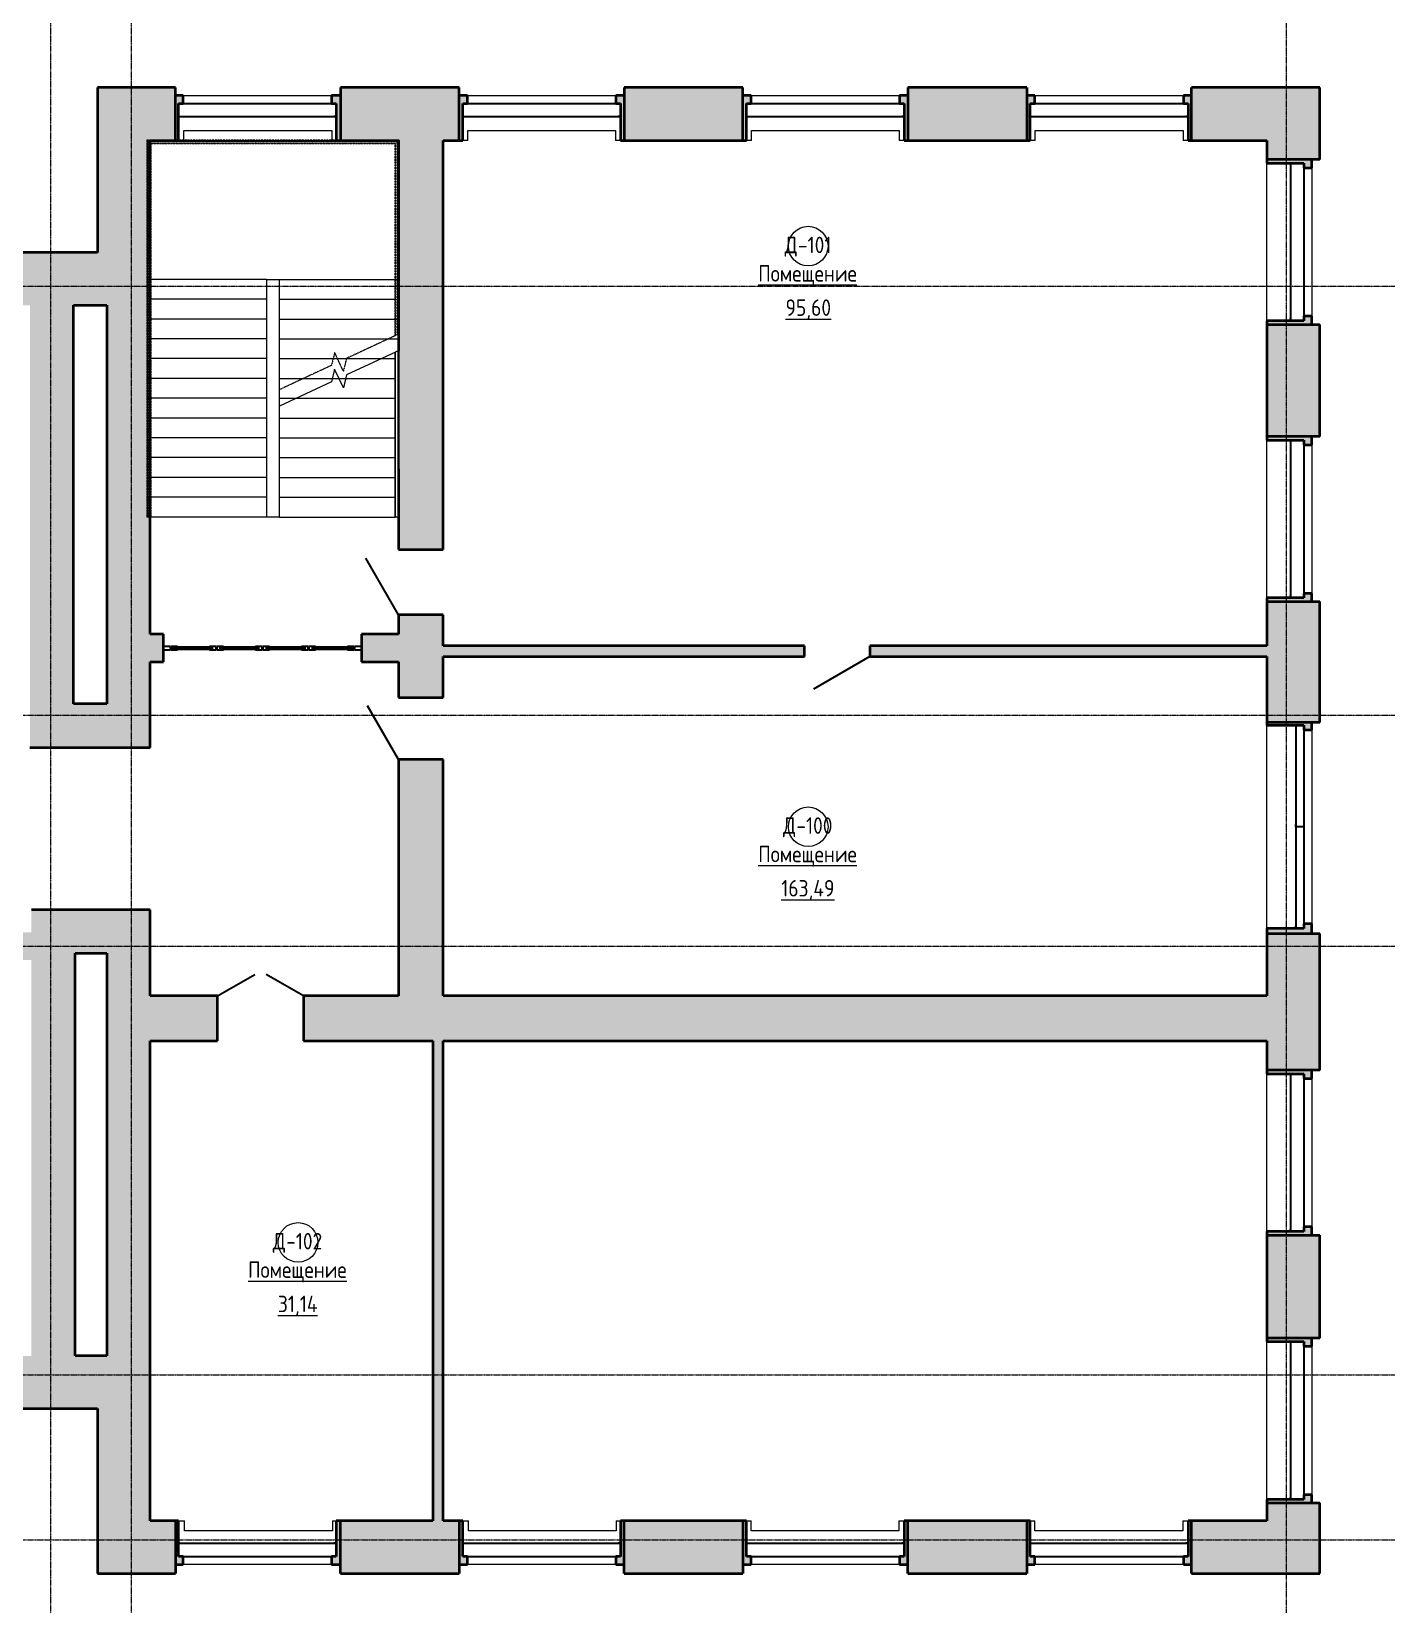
# Model space of a CAD drawing. Header units: millimetres. Extents: x -13853 to 411335, y -23261 to 161252.
# Drawn here: x 353969 to 374502, y -194 to 23645 of the extents above; entities that cross this region are included whole.
import ezdxf

# ---------------------------------------------------------------- set-up
doc = ezdxf.new("R2010")
doc.units = ezdxf.units.MM
doc.linetypes.add('ADSK_Линия сетки', pattern=[21, 12, -3, 3, -3])
doc.linetypes.add('ADSK_Сверху', pattern=[4.5, 3, -1.5])
for name, color, linetype, lineweight in [('Двери', 7, 'Continuous', 18), ('Каркас_Импост', 7, 'Continuous', 30), ('Лестницы', 7, 'Continuous', 18), ('Марки помещений', 7, 'Continuous', 18), ('Ограждение', 7, 'Continuous', 18), ('Окна', 7, 'Continuous', 18), ('Оси', 7, 'Continuous', 9), ('Остекление', 7, 'Continuous', 30), ('Панель', 7, 'Continuous', 30), ('Перекрытия', 7, 'Continuous', 18), ('Поручни', 7, 'Continuous', 18), ('Стены', 7, 'Continuous', 18), ('Стены разрез', 7, 'Continuous', 40)]:
    doc.layers.add(name, color=color, linetype=linetype, lineweight=lineweight)
doc.styles.add('GOST Common_1', font='GOST Common.ttf', dxfattribs={"width": 0.9, "height": 250})

# ---------------------------------------------------------------- blocks, each defined once
blk = doc.blocks.new('Ограждение - Ограждение-578030-001_Весь этаж')
at = {"layer": 'Ограждение', "linetype": 'ADSK_Сверху'}
for p, q in [((355719, 22000), (355719, 20187)), ((359538, 22000), (355719, 22000)), ((355729, 21990), (355729, 20187)), ((359528, 21990), (355729, 21990)), ((355734, 21985), (355734, 20187)), ((359523, 21985), (355734, 21985)), ((355749, 21970), (355749, 20187)), ((359508, 21970), (355749, 21970)), ((355774, 21945), (355774, 20187)), ((359483, 21945), (355774, 21945)), ((355779, 21940), (355779, 20187)), ((359478, 21940), (355779, 21940)), ((359478, 19887), (359478, 21940)), ((359483, 19887), (359483, 21945)), ((359508, 19887), (359508, 21970)), ((359523, 19887), (359523, 21985)), ((359528, 19887), (359528, 21990)), ((359538, 19887), (359538, 22000)), ((355719, 20187), (355719, 16287)), ((355729, 20187), (355729, 16287)), ((355734, 20187), (355734, 16287)), ((355749, 20187), (355749, 16287)), ((355774, 20187), (355774, 16287)), ((355779, 20187), (355779, 16287)), ((359478, 19034), (359478, 19887)), ((359483, 19036), (359483, 19887)), ((359508, 19048), (359508, 19887)), ((359523, 19055), (359523, 19887)), ((359528, 19057), (359528, 19887)), ((359538, 19057), (359538, 19887)), ((355749, 16287), (355719, 16287)), ((355779, 16287), (355729, 16287)), ((355774, 16287), (355734, 16287))]:
    blk.add_line(p, q, dxfattribs=at)
at = {"layer": 'Поручни'}
for p, q in [((359483, 18786), (359478, 18784)), ((359478, 16287), (359478, 18784)), ((359523, 18805), (359483, 18786)), ((359523, 18805), (359483, 18786)), ((359523, 18805), (359483, 18786)), ((359483, 16287), (359483, 18786)), ((359528, 18807), (359523, 18805)), ((359529, 18807), (359523, 18805)), ((359529, 18807), (359523, 18805)), ((359523, 16287), (359523, 18805)), ((359528, 18804), (359528, 18807)), ((359538, 18807), (359529, 18807)), ((359538, 18807), (359529, 18807)), ((359538, 17014), (359538, 18807)), ((359483, 16287), (359478, 16287)), ((359523, 16287), (359483, 16287)), ((359529, 16287), (359523, 16287))]:
    blk.add_line(p, q, dxfattribs=at)
blk = doc.blocks.new('ИРНИТУ-Окно-ГОСТ23166-99_6_3_Створки - 2350 x 2350-686492-001_Весь этаж')
at = {"layer": 'Каркас_Импост'}
for p, q in [((-1233.1, -10), (1156.9, -10)), ((-1233.1, -210), (-1233.1, -10)), ((-1233.1, -10), (-1198.1, -10)), ((-1233.1, -210), (1156.9, -210)), ((-1233.1, -210), (-1198.1, -210)), ((1156.9, -10), (1121.9, -10)), ((1156.9, -210), (1121.9, -210)), ((1156.9, -210), (1156.9, -10))]:
    blk.add_line(p, q, dxfattribs=at)
blk = doc.blocks.new('ИРНИТУ_Дверь_Однопольная_ДеревяннаяВнутренняя_филенчатая - 900х2080 без верха-1341262-001_Весь этаж')
at = {"layer": 'Панель'}
blk.add_line((-470, 340), (344, 810), dxfattribs=at)
blk = doc.blocks.new('ИРНИТУ-Окно-ГОСТ23166-99_6_3_Створки - 2350 x 2350-796883-001_Весь этаж')
at = {"layer": 'Каркас_Импост'}
for p, q in [((-1233.1, 220), (1156.9, 220)), ((-1233.1, 220), (-1233.1, 20)), ((-1233.1, 220), (-1198.1, 220)), ((-1233.1, 20), (1156.9, 20)), ((-1233.1, 20), (-1198.1, 20)), ((1156.9, 220), (1121.9, 220)), ((1156.9, 20), (1121.9, 20)), ((1156.9, 220), (1156.9, 20))]:
    blk.add_line(p, q, dxfattribs=at)
blk = doc.blocks.new('ИРНИТУ-Окно-ГОСТ23166-99_4_2_Створки - 1520 x 2350-1257784-001_Весь этаж')
at = {"layer": 'Каркас_Импост'}
for p, q in [((-808.1, 220), (731.9, 220)), ((-808.1, 220), (-808.1, 100)), ((-808.1, 220), (-773.1, 220)), ((-808.1, 100), (731.9, 100)), ((-808.1, 100), (-773.1, 100)), ((731.9, 100), (696.9, 100)), ((731.9, 220), (716.9, 220)), ((731.9, 220), (731.9, 100))]:
    blk.add_line(p, q, dxfattribs=at)
blk = doc.blocks.new('ИРНИТУ-Окно-ГОСТ23166-99_4_2_Створки - 1520 x 2350-1257777-001_Весь этаж')
at = {"layer": 'Каркас_Импост'}
for p, q in [((-808.1, 220), (731.9, 220)), ((-808.1, 220), (-808.1, 100)), ((-808.1, 220), (-793.1, 220)), ((-808.1, 100), (731.9, 100)), ((-808.1, 100), (-773.1, 100)), ((731.9, 220), (696.9, 220)), ((731.9, 100), (696.9, 100)), ((731.9, 220), (731.9, 100))]:
    blk.add_line(p, q, dxfattribs=at)
blk = doc.blocks.new('Противодымная перегородка Тип1 - Противодымная перегородка Тип1-1279022-001_Весь этаж')
at = {"layer": 'Каркас_Импост'}
for p, q in [((-1400, 25), (-1500, 25)), ((-1500, 25), (-1500, -25)), ((-1400, 10), (-1400, 25)), ((-1290, 25), (-1390, 25)), ((-1390, 25), (-1390, 10)), ((-1290, 10), (-1290, 25)), ((-702.5, 25), (-802.5, 25)), ((-802.5, 25), (-802.5, 10)), ((-702.5, -25), (-702.5, 25)), ((-592.5, 25), (-692.5, 25)), ((-692.5, 25), (-692.5, -25)), ((-592.5, 10), (-592.5, 25)), ((-5, 25), (-105, 25)), ((-105, 25), (-105, 10)), ((-5, -25), (-5, 25)), ((105, 25), (5, 25)), ((5, 25), (5, -25)), ((105, 10), (105, 25)), ((692.5, 25), (592.5, 25)), ((592.5, 25), (592.5, 10)), ((692.5, -25), (692.5, 25)), ((802.5, 25), (702.5, 25)), ((702.5, 25), (702.5, -25)), ((802.5, 10), (802.5, 25)), ((1390, 25), (1290, 25)), ((1290, 25), (1290, 10)), ((1390, 10), (1390, 25)), ((1500, 25), (1400, 25)), ((1400, 25), (1400, 10)), ((1500, -25), (1500, 25)), ((-1500, -25), (-1400, -25)), ((-1400, -25), (-1400, -10)), ((-1390, -10), (-1390, -25)), ((-1390, -25), (-1290, -25)), ((-1290, -25), (-1290, -10)), ((-802.5, -10), (-802.5, -25)), ((-802.5, -25), (-702.5, -25)), ((-692.5, -25), (-592.5, -25)), ((-592.5, -25), (-592.5, -10)), ((-105, -10), (-105, -25)), ((-105, -25), (-5, -25)), ((5, -25), (105, -25)), ((105, -25), (105, -10)), ((592.5, -10), (592.5, -25)), ((592.5, -25), (692.5, -25)), ((702.5, -25), (802.5, -25)), ((802.5, -25), (802.5, -10)), ((1290, -10), (1290, -25)), ((1290, -25), (1390, -25)), ((1390, -25), (1390, -10)), ((1400, -10), (1400, -25)), ((1400, -25), (1500, -25))]:
    blk.add_line(p, q, dxfattribs=at)
at = {"layer": 'Каркас_Импост', "lineweight": 18}
for p, q in [((-1290, 25), (-802.5, 25)), ((-592.5, 25), (-105, 25)), ((105, 25), (592.5, 25)), ((802.5, 25), (1290, 25)), ((-802.5, -25), (-1290, -25)), ((-105, -25), (-592.5, -25)), ((592.5, -25), (105, -25)), ((1290, -25), (802.5, -25))]:
    blk.add_line(p, q, dxfattribs=at)
at = {"layer": 'Остекление', "lineweight": 18}
for p, q in [((-1400, 10), (-750, 10)), ((-1400, 10), (-1400, -10)), ((-750, -10), (-750, 10)), ((-650, 10), (-50, 10)), ((-650, 10), (-650, -10)), ((-50, -10), (-50, 10)), ((50, 10), (650, 10)), ((50, 10), (50, -10)), ((650, -10), (650, 10)), ((750, 10), (1400, 10)), ((750, 10), (750, -10)), ((1400, -10), (1400, 10)), ((-750, -10), (-1400, -10)), ((-50, -10), (-650, -10)), ((650, -10), (50, -10)), ((1400, -10), (750, -10))]:
    blk.add_line(p, q, dxfattribs=at)
blk = doc.blocks.new('AC_Дверь_Двупольная_ДеревяннаяВнутренняя_филенчатая_с_верхом - 1260х2080-539008-001_Весь этаж')
at = {"layer": 'Панель'}
for p, q in [((-650, 340), (-87, 665)), ((650, 340), (87, 665))]:
    blk.add_line(p, q, dxfattribs=at)
blk = doc.blocks.new('ИРНИТУ_Дверь_Однопольная_ДеревяннаяВнутренняя_филенчатая - 950х2250 _без верхней филенки_-1371051-001_Весь этаж')
at = {"layer": 'Панель'}
blk.add_line((-495, 80), (362, 575), dxfattribs=at)
blk = doc.blocks.new('ИРНИТУ_Дверь_Однопольная_ДеревяннаяВнутренняя_филенчатая - 950х2250 _без верхней филенки_-1369072-001_Весь этаж')
at = {"layer": 'Панель'}
blk.add_line((-495, 340), (362, 835), dxfattribs=at)
blk = doc.blocks.new('ADSK_Марка_Помещение - Номер Имя Площадь Площадь проемов-115235-001_Весь этаж')
at = {"layer": 'Марки помещений'}
blk.add_circle((0, 0), 3, dxfattribs=at)

msp = doc.modelspace()

# ---------------------------------------------------------------- hatches: boundary and pattern name
at = {"layer": 'Стены'}
h = msp.add_hatch(color=256, dxfattribs=at)
h.paths.add_polyline_path([(362949, 21995), (364749, 21995), (364749, 22795), (362949, 22795)], flags=0)
h.paths.add_polyline_path([(355769, 21995), (356149, 21995), (356149, 22795), (354969, 22795), (354969, 21995)], flags=0)
h.paths.add_polyline_path([(371549, 21995), (372689, 21995), (372689, 22795), (371549, 22795)], flags=0)
h.paths.add_polyline_path([(358649, 21995), (360449, 21995), (360449, 22795), (358649, 22795)], flags=0)
h.paths.add_polyline_path([(369049, 21995), (369049, 22795), (367249, 22795), (367249, 21995)], flags=0)
h = msp.add_hatch(color=256, dxfattribs=at)
h.paths.add_polyline_path([(356197, 21995), (356197, 22555), (356267, 22555), (356267, 22675), (356149, 22675), (356149, 21995)], flags=0)
h.paths.add_polyline_path([(358587, 21995), (358649, 21995), (358649, 22675), (358517, 22675), (358517, 22555), (358587, 22555)], flags=0)
h = msp.add_hatch(color=256, dxfattribs=at)
h.paths.add_polyline_path([(360504, 21995), (360504, 22555), (360574, 22555), (360574, 22675), (360449, 22675), (360449, 21995)], flags=0)
h.paths.add_polyline_path([(362894, 21995), (362949, 21995), (362949, 22675), (362824, 22675), (362824, 22555), (362894, 22555)], flags=0)
h = msp.add_hatch(color=256, dxfattribs=at)
h.paths.add_polyline_path([(364804, 21995), (364804, 22555), (364874, 22555), (364874, 22675), (364749, 22675), (364749, 21995)], flags=0)
h.paths.add_polyline_path([(367194, 21995), (367249, 21995), (367249, 22675), (367124, 22675), (367124, 22555), (367194, 22555)], flags=0)
h = msp.add_hatch(color=256, dxfattribs=at)
h.paths.add_polyline_path([(369104, 21995), (369104, 22555), (369174, 22555), (369174, 22675), (369049, 22675), (369049, 21995)], flags=0)
h.paths.add_polyline_path([(371494, 21995), (371549, 21995), (371549, 22675), (371424, 22675), (371424, 22555), (371494, 22555)], flags=0)
h = msp.add_hatch(color=256, dxfattribs=at)
h.paths.add_polyline_path([(373489, 1075), (373489, 1345), (372689, 1345), (372689, 1075)], flags=0)
h.paths.add_polyline_path([(373489, 3845), (373489, 5405), (372689, 5405), (372689, 3845)], flags=0)
h.paths.add_polyline_path([(373489, 7905), (373489, 9975), (372689, 9975), (372689, 7905)], flags=0)
h.paths.add_polyline_path([(373489, 13175), (373489, 15005), (372689, 15005), (372689, 13175)], flags=0)
h.paths.add_polyline_path([(372689, 17505), (373489, 17505), (373489, 19205), (372689, 19205)], flags=0)
h.paths.add_polyline_path([(373489, 21705), (373489, 22795), (372689, 22795), (372689, 21705)], flags=0)
for points in [[(355769, 19495), (355769, 21995), (354969, 21995), (354969, 19495), (355109, 19495)], [(354604, 13456), (354604, 19495), (353944, 19495), (353944, 13456)], [(355109, 13456), (355769, 13456), (355769, 19495), (355109, 19495), (355109, 17027)], [(355769, 14090), (355969, 14090), (355969, 14510), (355769, 14510)], [(359091, 14090), (359529, 14090), (359529, 14510), (358969, 14510), (358969, 14090)], [(353944, 12796), (355769, 12796), (355769, 13456), (353944, 13456), (353944, 13075)], [(353969, 9676), (355769, 9676), (355769, 10336), (353969, 10336), (353969, 9995)], [(353969, 3575), (354629, 3575), (354629, 9676), (353969, 9676), (353969, 4593)], [(355769, 3575), (355769, 9676), (355109, 9676), (355109, 3575)], [(365420, 8350), (372689, 8350), (372689, 9030), (360209, 9030), (360209, 8350)], [(360209, 1075), (360209, 8350), (360049, 8350), (360049, 1075)], [(355769, 275), (355769, 2775), (354969, 2775), (354969, 275)]]:
    msp.add_hatch(color=256, dxfattribs=at).paths.add_polyline_path(points, flags=0)
h = msp.add_hatch(color=256, dxfattribs=at)
h.paths.add_polyline_path([(359529, 9030), (360209, 9030), (360209, 12610), (359529, 12610), (359529, 10810)], flags=0)
h.paths.add_polyline_path([(359529, 13550), (360209, 13550), (360209, 14805), (359529, 14805), (359529, 13919)], flags=0)
h.paths.add_polyline_path([(360209, 15795), (360209, 21995), (359529, 21995), (359529, 18804), (359538, 18807), (359538, 17014), (359529, 17014), (359529, 15795)], flags=0)
h = msp.add_hatch(color=256, dxfattribs=at)
h.paths.add_polyline_path([(373369, 19205), (373369, 19330), (373249, 19330), (373249, 19260), (372689, 19260), (372689, 19205)], flags=0)
h.paths.add_polyline_path([(373369, 21580), (373369, 21705), (372689, 21705), (372689, 21650), (373249, 21650), (373249, 21580)], flags=0)
h = msp.add_hatch(color=256, dxfattribs=at)
h.paths.add_polyline_path([(274529, 19495), (275509, 19495), (275509, 20175), (275579, 20175), (275579, 20295), (272729, 20295), (272729, 19495), (273869, 19495)], flags=0)
h.paths.add_polyline_path([(276549, 19495), (277209, 19495), (277209, 20175), (277279, 20175), (277279, 20295), (276479, 20295), (276479, 20175), (276549, 20175)], flags=0)
h.paths.add_polyline_path([(286384, 19495), (286384, 20175), (286454, 20175), (286454, 20295), (284224, 20295), (284224, 20175), (284294, 20175), (284294, 19495), (285249, 19495)], flags=0)
h.paths.add_polyline_path([(289884, 19495), (289884, 20175), (289954, 20175), (289954, 20295), (288274, 20295), (288274, 20175), (288344, 20175), (288344, 19495), (289469, 19495)], flags=0)
h.paths.add_polyline_path([(282594, 19495), (283254, 19495), (283254, 20175), (283324, 20175), (283324, 20295), (282524, 20295), (282524, 20175), (282594, 20175)], flags=0)
h.paths.add_polyline_path([(281030, 19495), (281554, 19495), (281554, 20175), (281624, 20175), (281624, 20295), (278179, 20295), (278179, 20175), (278249, 20175), (278249, 19495)], flags=0)
h.paths.add_polyline_path([(306544, 19495), (307984, 19495), (307984, 20175), (308054, 20175), (308054, 20295), (306474, 20295), (306474, 20175), (306544, 20175)], flags=0)
h.paths.add_polyline_path([(309944, 19495), (311084, 19495), (311084, 20175), (311154, 20175), (311154, 20295), (309874, 20295), (309874, 20175), (309944, 20175)], flags=0)
h.paths.add_polyline_path([(296139, 19495), (297284, 19495), (297284, 20175), (297354, 20175), (297354, 20295), (295474, 20295), (295474, 20175), (295544, 20175), (295544, 19495), (295979, 19495)], flags=0)
h.paths.add_polyline_path([(302944, 19495), (304584, 19495), (304584, 20175), (304654, 20175), (304654, 20295), (302874, 20295), (302874, 20175), (302944, 20175)], flags=0)
h.paths.add_polyline_path([(300984, 19495), (300984, 20175), (301054, 20175), (301054, 20295), (299174, 20295), (299174, 20175), (299244, 20175), (299244, 19495)], flags=0)
h.paths.add_polyline_path([(313929, 19495), (314784, 19495), (314784, 20175), (314854, 20175), (314854, 20295), (312974, 20295), (312974, 20175), (313044, 20175), (313044, 19495), (313769, 19495)], flags=0)
h.paths.add_polyline_path([(291844, 19495), (293584, 19495), (293584, 20175), (293654, 20175), (293654, 20295), (291774, 20295), (291774, 20175), (291844, 20175)], flags=0)
h.paths.add_polyline_path([(332496, 19495), (333784, 19495), (333784, 20175), (333854, 20175), (333854, 20295), (332074, 20295), (332074, 20175), (332144, 20175), (332144, 19495)], flags=0)
h.paths.add_polyline_path([(316744, 19495), (319284, 19495), (319284, 20175), (319354, 20175), (319354, 20295), (316674, 20295), (316674, 20175), (316744, 20175)], flags=0)
h.paths.add_polyline_path([(321244, 19495), (322984, 19495), (322984, 20175), (323054, 20175), (323054, 20295), (321174, 20295), (321174, 20175), (321244, 20175)], flags=0)
h.paths.add_polyline_path([(324944, 19495), (326584, 19495), (326584, 20175), (326654, 20175), (326654, 20295), (324874, 20295), (324874, 20175), (324944, 20175)], flags=0)
h.paths.add_polyline_path([(330184, 19495), (330184, 20175), (330254, 20175), (330254, 20295), (328474, 20295), (328474, 20175), (328544, 20175), (328544, 19495), (329044, 19495)], flags=0)
h.paths.add_polyline_path([(346344, 19495), (347884, 19495), (347884, 20175), (347954, 20175), (347954, 20295), (346274, 20295), (346274, 20175), (346344, 20175)], flags=0)
h.paths.add_polyline_path([(344384, 19495), (344384, 20175), (344454, 20175), (344454, 20295), (342974, 20295), (342974, 20175), (343044, 20175), (343044, 19495), (343544, 19495)], flags=0)
h.paths.add_polyline_path([(335744, 19495), (337484, 19495), (337484, 20175), (337554, 20175), (337554, 20295), (335674, 20295), (335674, 20175), (335744, 20175)], flags=0)
h.paths.add_polyline_path([(354969, 19495), (354969, 20295), (353174, 20295), (353174, 20175), (353244, 20175), (353244, 19495), (354604, 19495)], flags=0)
h.paths.add_polyline_path([(350694, 19495), (351284, 19495), (351284, 20175), (351354, 20175), (351354, 20295), (349774, 20295), (349774, 20175), (349844, 20175), (349844, 19495)], flags=0)
h.paths.add_polyline_path([(340103, 19495), (341084, 19495), (341084, 20175), (341154, 20175), (341154, 20295), (339374, 20295), (339374, 20175), (339444, 20175), (339444, 19495)], flags=0)
h = msp.add_hatch(color=256, dxfattribs=at)
h.paths.add_polyline_path([(372689, 15005), (373369, 15005), (373369, 15130), (373249, 15130), (373249, 15060), (372689, 15060)], flags=0)
h.paths.add_polyline_path([(373369, 17380), (373369, 17505), (372689, 17505), (372689, 17450), (373249, 17450), (373249, 17380)], flags=0)
h = msp.add_hatch(color=256, dxfattribs=at)
h.paths.add_polyline_path([(372689, 14175), (372689, 14335), (366674, 14335), (366674, 14175)], flags=0)
h.paths.add_polyline_path([(365684, 14175), (365684, 14335), (360209, 14335), (360209, 14175), (365420, 14175)], flags=0)
h = msp.add_hatch(color=256, dxfattribs=at)
h.paths.add_polyline_path([(372689, 9975), (373369, 9975), (373369, 10120), (373249, 10120), (373249, 10050), (372689, 10050)], flags=0)
h.paths.add_polyline_path([(373369, 13060), (373369, 13175), (372689, 13175), (372689, 13130), (373249, 13130), (373249, 13060)], flags=0)
h = msp.add_hatch(color=256, dxfattribs=at)
h.paths.add_polyline_path([(336616, 9575), (341120, 9575), (341120, 9995), (336616, 9995)], flags=0)
h.paths.add_polyline_path([(342420, 9575), (348079, 9575), (348079, 9995), (342420, 9995)], flags=0)
h.paths.add_polyline_path([(350654, 9575), (351941, 9575), (351941, 9995), (349069, 9995), (349069, 9575), (350494, 9575)], flags=0)
h.paths.add_polyline_path([(353969, 9575), (353969, 9995), (352931, 9995), (352931, 9575)], flags=0)
h = msp.add_hatch(color=256, dxfattribs=at)
h.paths.add_polyline_path([(358089, 8350), (360209, 8350), (360209, 9030), (358089, 9030)], flags=0)
h.paths.add_polyline_path([(356789, 8350), (356789, 9030), (355769, 9030), (355769, 8350)], flags=0)
h = msp.add_hatch(color=256, dxfattribs=at)
h.paths.add_polyline_path([(372689, 5405), (373369, 5405), (373369, 5530), (373249, 5530), (373249, 5460), (372689, 5460)], flags=0)
h.paths.add_polyline_path([(373369, 7780), (373369, 7905), (372689, 7905), (372689, 7850), (373249, 7850), (373249, 7780)], flags=0)
h = msp.add_hatch(color=256, dxfattribs=at)
h.paths.add_polyline_path([(373369, 1345), (373369, 1470), (373249, 1470), (373249, 1400), (372689, 1400), (372689, 1345)], flags=0)
h.paths.add_polyline_path([(373369, 3720), (373369, 3845), (372689, 3845), (372689, 3790), (373249, 3790), (373249, 3720)], flags=0)
h = msp.add_hatch(color=256, dxfattribs=at)
h.paths.add_polyline_path([(275464, 2775), (275464, 3575), (273529, 3575), (273529, 2775)], flags=0)
h.paths.add_polyline_path([(286364, 2775), (286364, 3575), (284664, 3575), (284664, 2775), (285249, 2775)], flags=0)
h.paths.add_polyline_path([(281064, 2775), (282664, 2775), (282664, 3575), (281064, 3575)], flags=0)
h.paths.add_polyline_path([(279064, 2775), (279064, 3575), (277464, 3575), (277464, 2775)], flags=0)
h.paths.add_polyline_path([(306564, 2775), (307964, 2775), (307964, 3575), (306564, 3575)], flags=0)
h.paths.add_polyline_path([(297264, 2775), (297264, 3575), (295564, 3575), (295564, 2775)], flags=0)
h.paths.add_polyline_path([(304564, 2775), (304564, 3575), (303224, 3575), (303224, 2775)], flags=0)
h.paths.add_polyline_path([(289964, 2775), (289964, 3575), (288364, 3575), (288364, 2775), (289469, 2775)], flags=0)
h.paths.add_polyline_path([(293564, 2775), (293564, 3575), (291944, 3575), (291944, 3035), (291899, 3035), (291899, 2775)], flags=0)
h.paths.add_polyline_path([(300964, 2775), (300964, 3575), (299264, 3575), (299264, 2775)], flags=0)
h.paths.add_polyline_path([(321564, 2775), (322964, 2775), (322964, 3575), (321564, 3575)], flags=0)
h.paths.add_polyline_path([(326564, 2775), (326564, 3575), (324964, 3575), (324964, 2775)], flags=0)
h.paths.add_polyline_path([(309899, 2775), (311909, 2775), (311909, 3575), (309944, 3575), (309944, 3035), (309899, 3035)], flags=0)
h.paths.add_polyline_path([(330164, 2775), (330164, 3575), (328564, 3575), (328564, 2775)], flags=0)
h.paths.add_polyline_path([(319564, 2775), (319564, 3575), (316409, 3575), (316409, 2775), (319005, 2775)], flags=0)
h.paths.add_polyline_path([(337464, 2775), (337464, 3575), (335764, 3575), (335764, 2775), (335883, 2775)], flags=0)
h.paths.add_polyline_path([(347864, 2775), (347864, 3575), (346364, 3575), (346364, 2775)], flags=0)
h.paths.add_polyline_path([(351264, 2775), (351264, 3575), (349864, 3575), (349864, 2775)], flags=0)
h.paths.add_polyline_path([(344364, 2775), (344364, 3575), (343064, 3575), (343064, 2775), (344322, 2775)], flags=0)
h.paths.add_polyline_path([(340103, 2775), (341064, 2775), (341064, 3575), (339464, 3575), (339464, 2775)], flags=0)
h.paths.add_polyline_path([(332164, 2775), (333764, 2775), (333764, 3575), (332164, 3575)], flags=0)
h.paths.add_polyline_path([(353264, 2775), (355769, 2775), (355769, 3575), (353264, 3575)], flags=0)
h = msp.add_hatch(color=256, dxfattribs=at)
h.paths.add_polyline_path([(355769, 275), (356149, 275), (356149, 1075), (355769, 1075)], flags=0)
h.paths.add_polyline_path([(373489, 275), (373489, 1075), (371549, 1075), (371549, 275)], flags=0)
h.paths.add_polyline_path([(360449, 275), (360449, 1075), (358649, 1075), (358649, 275)], flags=0)
h.paths.add_polyline_path([(369049, 275), (369049, 1075), (367249, 1075), (367249, 275)], flags=0)
h.paths.add_polyline_path([(364749, 275), (364749, 1075), (362949, 1075), (362949, 275)], flags=0)
h = msp.add_hatch(color=256, dxfattribs=at)
h.paths.add_polyline_path([(356149, 415), (356267, 415), (356267, 535), (356197, 535), (356197, 1075), (356149, 1075)], flags=0)
h.paths.add_polyline_path([(358517, 415), (358649, 415), (358649, 1075), (358587, 1075), (358587, 535), (358517, 535)], flags=0)
h = msp.add_hatch(color=256, dxfattribs=at)
h.paths.add_polyline_path([(362949, 415), (362949, 1075), (362894, 1075), (362894, 535), (362824, 535), (362824, 415)], flags=0)
h.paths.add_polyline_path([(360574, 415), (360574, 535), (360504, 535), (360504, 1075), (360449, 1075), (360449, 415)], flags=0)
h = msp.add_hatch(color=256, dxfattribs=at)
h.paths.add_polyline_path([(364749, 415), (364874, 415), (364874, 535), (364804, 535), (364804, 1075), (364749, 1075)], flags=0)
h.paths.add_polyline_path([(367124, 415), (367249, 415), (367249, 1075), (367194, 1075), (367194, 535), (367124, 535)], flags=0)
h = msp.add_hatch(color=256, dxfattribs=at)
h.paths.add_polyline_path([(369049, 415), (369174, 415), (369174, 535), (369104, 535), (369104, 1075), (369049, 1075)], flags=0)
h.paths.add_polyline_path([(371424, 415), (371549, 415), (371549, 1075), (371494, 1075), (371494, 535), (371424, 535)], flags=0)

# ---------------------------------------------------------------- linework, layer by layer
at = {"layer": 'Лестницы', "linetype": 'ADSK_Сверху'}
for p, q in [((355729, 21990), (355729, 19887)), ((359529, 21990), (355729, 21990)), ((359529, 19887), (359529, 21990)), ((357529, 19887), (355729, 19887)), ((355729, 19887), (355729, 16287)), ((357529, 19887), (355729, 19887)), ((357529, 19887), (355769, 19887)), ((357529, 19887), (357729, 19887)), ((357529, 19887), (357529, 16287)), ((357729, 19887), (359529, 19887)), ((357729, 18218), (357729, 19887)), ((357729, 19887), (359529, 19887)), ((357729, 19887), (359529, 19887)), ((359529, 19057), (359529, 19887)), ((357529, 19587), (355729, 19587)), ((357529, 19587), (355729, 19587)), ((357529, 19587), (355769, 19587)), ((357729, 19587), (359529, 19587)), ((357729, 19587), (359529, 19587)), ((357729, 19587), (359529, 19587)), ((357529, 19287), (355729, 19287)), ((357529, 19287), (355729, 19287)), ((357529, 19287), (355769, 19287)), ((357729, 19287), (359529, 19287)), ((357729, 19287), (359529, 19287)), ((357729, 19287), (359529, 19287)), ((357529, 18987), (355729, 18987)), ((357529, 18987), (355729, 18987)), ((357529, 18987), (355769, 18987)), ((357729, 18987), (359379, 18987)), ((357729, 18987), (359379, 18987)), ((357729, 18987), (359529, 18987)), ((359529, 19057), (358742, 18690)), ((357529, 18687), (355729, 18687)), ((357529, 18687), (355729, 18687)), ((357529, 18687), (355769, 18687)), ((357729, 18687), (358540, 18687)), ((357729, 18687), (358540, 18687)), ((357729, 18687), (359272, 18687)), ((358563, 18779), (358515, 18585)), ((358695, 18496), (358563, 18779)), ((358605, 18687), (358741, 18687)), ((358605, 18687), (358741, 18687)), ((358742, 18690), (358695, 18496)), ((359272, 18687), (359478, 18687)), ((357529, 18387), (355729, 18387)), ((357529, 18387), (355729, 18387)), ((357529, 18387), (355769, 18387)), ((358515, 18585), (357729, 18218)), ((357729, 18387), (358092, 18387)), ((357729, 18387), (358092, 18387)), ((357729, 18387), (358528, 18387)), ((358528, 18387), (358629, 18387)), ((358629, 18387), (358729, 18387)), ((358729, 18387), (359478, 18387)), ((357529, 18087), (355729, 18087)), ((357529, 18087), (355729, 18087)), ((357529, 18087), (355769, 18087)), ((357729, 18087), (357985, 18087)), ((357985, 18087), (359478, 18087)), ((357529, 17787), (355729, 17787)), ((357529, 17787), (355729, 17787)), ((357529, 17787), (355769, 17787)), ((357729, 17787), (359478, 17787)), ((357529, 17487), (355729, 17487)), ((357529, 17487), (355729, 17487)), ((357529, 17487), (355769, 17487)), ((357729, 17487), (359478, 17487)), ((357529, 17187), (355729, 17187)), ((357529, 17187), (355729, 17187)), ((357529, 17187), (355769, 17187)), ((357729, 17187), (359478, 17187)), ((357529, 16887), (355729, 16887)), ((357529, 16887), (355729, 16887)), ((357529, 16887), (355769, 16887)), ((357729, 16887), (359478, 16887)), ((357529, 16587), (355729, 16587)), ((357529, 16587), (355729, 16587)), ((357529, 16587), (355769, 16587)), ((357729, 16587), (359478, 16587)), ((357529, 16287), (355729, 16287)), ((357729, 16287), (359478, 16287))]:
    msp.add_line(p, q, dxfattribs=at)
at = {"layer": 'Лестницы'}
for p, q in [((359529, 21990), (355769, 21990)), ((357529, 19887), (355769, 19887)), ((357529, 19887), (357729, 19887)), ((357529, 19887), (357529, 19587)), ((357729, 19887), (359529, 19887)), ((357729, 19587), (357729, 19887)), ((357529, 19587), (355769, 19587)), ((357529, 19587), (357529, 19287)), ((357729, 19287), (357729, 19587)), ((357729, 19587), (359529, 19587)), ((357529, 19287), (355769, 19287)), ((357529, 19287), (357529, 18987)), ((357729, 18987), (357729, 19287)), ((357729, 19287), (359529, 19287)), ((357529, 18987), (355769, 18987)), ((357529, 18987), (357529, 18687)), ((357729, 18687), (357729, 18987)), ((357729, 18987), (359529, 18987)), ((357529, 18687), (355769, 18687)), ((357529, 18687), (357529, 18387)), ((357729, 18387), (357729, 18687)), ((357729, 18687), (359272, 18687)), ((359483, 18786), (358742, 18440)), ((359272, 18687), (359478, 18687)), ((359529, 18807), (359523, 18805)), ((359529, 18804), (359529, 18807)), ((357529, 18387), (355769, 18387)), ((357529, 18387), (357529, 18087)), ((357729, 18087), (357729, 18387)), ((357729, 18387), (358528, 18387)), ((358563, 18529), (358515, 18335)), ((358528, 18387), (358629, 18387)), ((358695, 18246), (358563, 18529)), ((358629, 18387), (358729, 18387)), ((358742, 18440), (358695, 18246)), ((358729, 18387), (359478, 18387)), ((358515, 18335), (357729, 17968)), ((357529, 18087), (355769, 18087)), ((357529, 18087), (357529, 17787)), ((357729, 17968), (357729, 18087)), ((357729, 18087), (357985, 18087)), ((357729, 17787), (357729, 17968)), ((357985, 18087), (359478, 18087)), ((357529, 17787), (355769, 17787)), ((357529, 17787), (357529, 17487)), ((357729, 17487), (357729, 17787)), ((357729, 17787), (359478, 17787)), ((357529, 17487), (355769, 17487)), ((357529, 17487), (357529, 17187)), ((357729, 17187), (357729, 17487)), ((357729, 17487), (359478, 17487)), ((357529, 17187), (355769, 17187)), ((357529, 17187), (357529, 16887)), ((357729, 16887), (357729, 17187)), ((357729, 17187), (359478, 17187)), ((357529, 16887), (355769, 16887)), ((357529, 16887), (357529, 16587)), ((357729, 16587), (357729, 16887)), ((357729, 16887), (359478, 16887)), ((357529, 16587), (355769, 16587)), ((357529, 16587), (357529, 16287)), ((357729, 16287), (357729, 16587)), ((357729, 16587), (359478, 16587)), ((357529, 16287), (355769, 16287)), ((357729, 16287), (359478, 16287))]:
    msp.add_line(p, q, dxfattribs=at)
at = {"layer": 'Оси', "linetype": 'ADSK_Линия сетки'}
for p, q in [((354259, 153732), (354259, -22443)), ((355479, 153732), (355479, -22443)), ((372979, 147691), (372979, -22443)), ((-13035, 19785), (410517, 19785)), ((-13035, 13285), (410517, 13285)), ((-13035, 9785), (410517, 9785)), ((-13035, 3285), (410517, 3285)), ((-13035, 785), (410517, 785))]:
    msp.add_line(p, q, dxfattribs=at)
at = {"layer": 'Перекрытия'}
msp.add_line((357729, 16287), (355769, 16287), dxfattribs=at)
at = {"layer": 'Стены'}
for p, q in [((356267, 22675), (358517, 22675)), ((360574, 22675), (362824, 22675)), ((364874, 22675), (367124, 22675)), ((369174, 22675), (371424, 22675)), ((356279, 21995), (356197, 21995)), ((356279, 21995), (356279, 22145)), ((356279, 22145), (358519, 22145)), ((358519, 22145), (358519, 21995)), ((358587, 21995), (358519, 21995)), ((360579, 21995), (360504, 21995)), ((360579, 21995), (360579, 22145)), ((360579, 22145), (362819, 22145)), ((362819, 22145), (362819, 21995)), ((362894, 21995), (362819, 21995)), ((364879, 21995), (364804, 21995)), ((364879, 21995), (364879, 22145)), ((364879, 22145), (367119, 22145)), ((367119, 22145), (367119, 21995)), ((367194, 21995), (367119, 21995)), ((369179, 21995), (369104, 21995)), ((369179, 21995), (369179, 22145)), ((369179, 22145), (371419, 22145)), ((371419, 22145), (371419, 21995)), ((371494, 21995), (371419, 21995)), ((372689, 19260), (372689, 21650)), ((373369, 21580), (373369, 19330)), ((372689, 15060), (372689, 17450)), ((373369, 17380), (373369, 15130)), ((372689, 10050), (372689, 13130)), ((373369, 13060), (373369, 10120)), ((372689, 5460), (372689, 7850)), ((373369, 7780), (373369, 5530)), ((372689, 1400), (372689, 3790)), ((373369, 3720), (373369, 1470)), ((356197, 1075), (356289, 1075)), ((356289, 925), (356289, 1075)), ((358529, 1075), (358529, 925)), ((358529, 1075), (358587, 1075)), ((360504, 1075), (360589, 1075)), ((360589, 925), (360589, 1075)), ((362829, 1075), (362829, 925)), ((362829, 1075), (362894, 1075)), ((364804, 1075), (364874, 1075)), ((364874, 925), (364874, 1075)), ((367114, 1075), (367114, 925)), ((367114, 1075), (367194, 1075)), ((369104, 1075), (369174, 1075)), ((369174, 925), (369174, 1075)), ((371414, 1075), (371414, 925)), ((371414, 1075), (371494, 1075)), ((358529, 925), (356289, 925)), ((362829, 925), (360589, 925)), ((367114, 925), (364874, 925)), ((371414, 925), (369174, 925)), ((358517, 415), (356267, 415)), ((362824, 415), (360574, 415)), ((367124, 415), (364874, 415)), ((371424, 415), (369174, 415))]:
    msp.add_line(p, q, dxfattribs=at)
at = {"layer": 'Стены разрез'}
for p, q in [((356149, 22795), (354969, 22795)), ((354969, 22795), (354969, 20295)), ((356149, 21995), (356149, 22795)), ((356267, 22675), (356149, 22675)), ((356267, 22555), (356267, 22675)), ((358649, 22675), (358517, 22675)), ((358517, 22675), (358517, 22555)), ((360449, 22795), (358649, 22795)), ((358649, 22795), (358649, 21995)), ((360449, 21995), (360449, 22795)), ((360574, 22675), (360449, 22675)), ((360574, 22555), (360574, 22675)), ((362949, 22675), (362824, 22675)), ((362824, 22675), (362824, 22555)), ((364749, 22795), (362949, 22795)), ((362949, 22795), (362949, 21995)), ((364749, 21995), (364749, 22795)), ((364874, 22675), (364749, 22675)), ((364874, 22555), (364874, 22675)), ((367249, 22675), (367124, 22675)), ((367124, 22675), (367124, 22555)), ((369049, 22795), (367249, 22795)), ((367249, 22795), (367249, 21995)), ((369049, 22795), (369049, 21995)), ((369174, 22675), (369049, 22675)), ((369174, 22555), (369174, 22675)), ((371549, 22675), (371424, 22675)), ((371424, 22675), (371424, 22555)), ((373489, 22795), (371549, 22795)), ((371549, 21995), (371549, 22795)), ((373489, 21705), (373489, 22795)), ((356197, 21995), (356197, 22555)), ((356197, 22555), (356267, 22555)), ((358517, 22555), (358587, 22555)), ((358587, 22555), (358587, 21995)), ((360504, 21995), (360504, 22555)), ((360504, 22555), (360574, 22555)), ((362824, 22555), (362894, 22555)), ((362894, 22555), (362894, 21995)), ((364804, 21995), (364804, 22555)), ((364804, 22555), (364874, 22555)), ((367124, 22555), (367194, 22555)), ((367194, 22555), (367194, 21995)), ((369104, 21995), (369104, 22555)), ((369104, 22555), (369174, 22555)), ((371424, 22555), (371494, 22555)), ((371494, 22555), (371494, 21995)), ((355769, 21995), (356149, 21995)), ((355769, 14510), (355769, 21995)), ((356149, 21995), (356197, 21995)), ((358587, 21995), (358649, 21995)), ((358649, 21995), (359529, 21995)), ((359529, 21995), (359529, 18807)), ((360209, 21995), (360449, 21995)), ((360209, 15795), (360209, 21995)), ((360449, 21995), (360504, 21995)), ((362894, 21995), (362949, 21995)), ((362949, 21995), (364749, 21995)), ((364749, 21995), (364804, 21995)), ((367194, 21995), (367249, 21995)), ((367249, 21995), (369104, 21995)), ((371494, 21995), (372689, 21995)), ((372689, 21995), (372689, 21650)), ((373489, 21705), (372689, 21705)), ((373369, 21580), (373369, 21705)), ((372689, 21650), (373249, 21650)), ((373249, 21650), (373249, 21580)), ((373249, 21580), (373369, 21580)), ((354969, 20295), (353174, 20295)), ((354604, 19495), (355109, 19495)), ((354604, 13456), (354604, 19495)), ((355109, 19495), (355109, 13456)), ((373369, 19330), (373249, 19330)), ((373249, 19330), (373249, 19260)), ((373369, 19205), (373369, 19330)), ((372689, 19260), (372689, 17450)), ((373249, 19260), (372689, 19260)), ((372689, 19205), (373489, 19205)), ((373489, 17505), (373489, 19205)), ((373489, 17505), (372689, 17505)), ((372689, 17450), (373249, 17450)), ((373249, 17450), (373249, 17380)), ((373369, 17380), (373369, 17505)), ((373249, 17380), (373369, 17380)), ((359529, 17014), (359529, 15795)), ((359529, 15795), (360209, 15795)), ((372689, 15060), (372689, 14335)), ((373249, 15060), (372689, 15060)), ((373369, 15130), (373249, 15130)), ((373249, 15130), (373249, 15060)), ((373369, 15005), (373369, 15130)), ((359529, 14805), (359529, 14510)), ((360209, 14805), (359529, 14805)), ((360209, 14335), (360209, 14805)), ((372689, 15005), (373489, 15005)), ((373489, 13175), (373489, 15005)), ((355969, 14510), (355769, 14510)), ((355969, 14090), (355969, 14510)), ((359529, 14510), (358969, 14510)), ((358969, 14510), (358969, 14090)), ((365684, 14335), (360209, 14335)), ((365684, 14175), (365684, 14335)), ((372689, 14335), (366674, 14335)), ((366674, 14335), (366674, 14175)), ((355769, 12796), (355769, 14090)), ((355769, 14090), (355969, 14090)), ((358969, 14090), (359529, 14090)), ((359529, 14090), (359529, 13550)), ((360209, 13550), (360209, 14175)), ((360209, 14175), (365684, 14175)), ((366674, 14175), (372689, 14175)), ((372689, 14175), (372689, 13130)), ((355109, 13456), (354604, 13456)), ((359529, 13550), (360209, 13550)), ((373489, 13175), (372689, 13175)), ((372689, 13130), (373249, 13130)), ((373249, 13130), (373249, 13060)), ((373369, 13060), (373369, 13175)), ((373249, 13060), (373369, 13060)), ((353944, 12796), (355769, 12796)), ((359529, 12610), (359529, 9030)), ((360209, 12610), (359529, 12610)), ((360209, 9030), (360209, 12610)), ((355769, 10336), (353969, 10336)), ((355769, 9030), (355769, 10336)), ((372689, 10050), (372689, 9030)), ((373249, 10050), (372689, 10050)), ((373369, 10120), (373249, 10120)), ((373249, 10120), (373249, 10050)), ((373369, 9975), (373369, 10120)), ((372689, 9975), (373489, 9975)), ((373489, 7905), (373489, 9975)), ((354629, 3575), (354629, 9676)), ((354629, 9676), (355109, 9676)), ((355109, 9676), (355109, 3575)), ((356789, 9030), (355769, 9030)), ((356789, 8350), (356789, 9030)), ((359529, 9030), (358089, 9030)), ((358089, 9030), (358089, 8350)), ((372689, 9030), (360209, 9030)), ((355769, 1075), (355769, 8350)), ((355769, 8350), (356789, 8350)), ((358089, 8350), (360049, 8350)), ((360049, 8350), (360049, 1075)), ((360209, 1075), (360209, 8350)), ((360209, 8350), (372689, 8350)), ((372689, 8350), (372689, 7850)), ((373489, 7905), (372689, 7905)), ((373369, 7780), (373369, 7905)), ((372689, 7850), (373249, 7850)), ((373249, 7850), (373249, 7780)), ((373249, 7780), (373369, 7780)), ((373369, 5530), (373249, 5530)), ((373249, 5530), (373249, 5460)), ((373369, 5405), (373369, 5530)), ((372689, 5460), (372689, 3790)), ((373249, 5460), (372689, 5460)), ((372689, 5405), (373489, 5405)), ((373489, 3845), (373489, 5405)), ((373489, 3845), (372689, 3845)), ((373369, 3720), (373369, 3845)), ((372689, 3790), (373249, 3790)), ((373249, 3790), (373249, 3720)), ((373249, 3720), (373369, 3720)), ((355109, 3575), (354629, 3575)), ((353264, 2775), (354969, 2775)), ((354969, 2775), (354969, 275)), ((373369, 1470), (373249, 1470)), ((373249, 1470), (373249, 1400)), ((373369, 1345), (373369, 1470)), ((372689, 1400), (372689, 1075)), ((373249, 1400), (372689, 1400)), ((372689, 1345), (373489, 1345)), ((373489, 275), (373489, 1345)), ((356197, 1075), (355769, 1075)), ((356149, 1075), (356149, 275)), ((356197, 535), (356197, 1075)), ((360049, 1075), (358587, 1075)), ((358587, 1075), (358587, 535)), ((358649, 275), (358649, 1075)), ((360504, 1075), (360209, 1075)), ((360449, 1075), (360449, 275)), ((360504, 535), (360504, 1075)), ((364804, 1075), (362894, 1075)), ((362894, 1075), (362894, 535)), ((362949, 275), (362949, 1075)), ((364749, 1075), (364749, 275)), ((364804, 535), (364804, 1075)), ((369104, 1075), (367194, 1075)), ((367194, 1075), (367194, 535)), ((367249, 275), (367249, 1075)), ((369049, 1075), (369049, 275)), ((369104, 535), (369104, 1075)), ((372689, 1075), (371494, 1075)), ((371494, 1075), (371494, 535)), ((371549, 275), (371549, 1075)), ((356267, 535), (356197, 535)), ((356267, 415), (356267, 535)), ((358587, 535), (358517, 535)), ((358517, 535), (358517, 415)), ((360574, 535), (360504, 535)), ((360574, 415), (360574, 535)), ((362894, 535), (362824, 535)), ((362824, 535), (362824, 415)), ((364874, 535), (364804, 535)), ((364874, 415), (364874, 535)), ((367194, 535), (367124, 535)), ((367124, 535), (367124, 415)), ((369174, 535), (369104, 535)), ((369174, 415), (369174, 535)), ((371494, 535), (371424, 535)), ((371424, 535), (371424, 415)), ((354969, 275), (356149, 275)), ((356149, 415), (356267, 415)), ((358517, 415), (358649, 415)), ((358649, 275), (360449, 275)), ((360449, 415), (360574, 415)), ((362824, 415), (362949, 415)), ((362949, 275), (364749, 275)), ((364749, 415), (364874, 415)), ((367124, 415), (367249, 415)), ((367249, 275), (369049, 275)), ((369049, 415), (369174, 415)), ((371424, 415), (371549, 415)), ((371549, 275), (373489, 275))]:
    msp.add_line(p, q, dxfattribs=at)

# ---------------------------------------------------------------- block references
at = {"layer": 'Двери'}
for name, p, rotation in [('ИРНИТУ_Дверь_Однопольная_ДеревяннаяВнутренняя_филенчатая - 950х2250 _без верхней филенки_-1369072-001_Весь этаж', (359869, 15300), 90.00000000000006), ('ИРНИТУ_Дверь_Однопольная_ДеревяннаяВнутренняя_филенчатая - 950х2250 _без верхней филенки_-1371051-001_Весь этаж', (366179, 14255), 180), ('ИРНИТУ_Дверь_Однопольная_ДеревяннаяВнутренняя_филенчатая - 900х2080 без верха-1341262-001_Весь этаж', (359869, 13080), 90.00000000000006)]:
    msp.add_blockref(name, p, dxfattribs=dict(at, rotation=rotation))
for name, p in [('Противодымная перегородка Тип1 - Противодымная перегородка Тип1-1279022-001_Весь этаж', (357469, 14300)), ('AC_Дверь_Двупольная_ДеревяннаяВнутренняя_филенчатая_с_верхом - 1260х2080-539008-001_Весь этаж', (357439, 8690))]:
    msp.add_blockref(name, p, dxfattribs=at)
at = {"layer": 'Марки помещений', "xscale": 99.99999999999993, "yscale": 99.99999999999993, "zscale": 99.99999999999993}
for p in [(365739, 20392), (365739, 11593), (358008, 5294)]:
    msp.add_blockref('ADSK_Марка_Помещение - Номер Имя Площадь Площадь проемов-115235-001_Весь этаж', p, dxfattribs=at)
at = {"layer": 'Ограждение'}
msp.add_blockref('Ограждение - Ограждение-578030-001_Весь этаж', (0, 0), dxfattribs=at)
at = {"layer": 'Окна'}
for name, p in [('ИРНИТУ-Окно-ГОСТ23166-99_6_3_Створки - 2350 x 2350-796883-001_Весь этаж', (357430, 22335)), ('ИРНИТУ-Окно-ГОСТ23166-99_6_3_Створки - 2350 x 2350-796883-001_Весь этаж', (361737, 22335)), ('ИРНИТУ-Окно-ГОСТ23166-99_6_3_Створки - 2350 x 2350-796883-001_Весь этаж', (366037, 22335)), ('ИРНИТУ-Окно-ГОСТ23166-99_6_3_Створки - 2350 x 2350-796883-001_Весь этаж', (370337, 22335)), ('ИРНИТУ-Окно-ГОСТ23166-99_6_3_Створки - 2350 x 2350-686492-001_Весь этаж', (357430, 745)), ('ИРНИТУ-Окно-ГОСТ23166-99_6_3_Створки - 2350 x 2350-686492-001_Весь этаж', (361737, 745)), ('ИРНИТУ-Окно-ГОСТ23166-99_6_3_Створки - 2350 x 2350-686492-001_Весь этаж', (366037, 745)), ('ИРНИТУ-Окно-ГОСТ23166-99_6_3_Створки - 2350 x 2350-686492-001_Весь этаж', (370337, 745))]:
    msp.add_blockref(name, p, dxfattribs=at)
at = {"layer": 'Окна', "rotation": 270}
for name, p in [('ИРНИТУ-Окно-ГОСТ23166-99_6_3_Створки - 2350 x 2350-796883-001_Весь этаж', (373029, 20417)), ('ИРНИТУ-Окно-ГОСТ23166-99_6_3_Створки - 2350 x 2350-796883-001_Весь этаж', (373029, 16217)), ('ИРНИТУ-Окно-ГОСТ23166-99_4_2_Створки - 1520 x 2350-1257784-001_Весь этаж', (373029, 12322)), ('ИРНИТУ-Окно-ГОСТ23166-99_4_2_Створки - 1520 x 2350-1257777-001_Весь этаж', (373029, 10782)), ('ИРНИТУ-Окно-ГОСТ23166-99_6_3_Створки - 2350 x 2350-796883-001_Весь этаж', (373029, 6617)), ('ИРНИТУ-Окно-ГОСТ23166-99_6_3_Створки - 2350 x 2350-796883-001_Весь этаж', (373029, 2557))]:
    msp.add_blockref(name, p, dxfattribs=at)

# ---------------------------------------------------------------- texts
at = {"layer": 'Марки помещений', "lineweight": 9, "char_height": 250, "attachment_point": 1, "style": 'GOST Common_1'}
for s, insert, width in [('\\fGOST Common|b0|i0|c204|p34|;\\W.9;Д', (365381, 20535), 245.32), ('-101', (365583, 20535), 663.8), ('\\LПомещение', (364981, 20104), 1875.95), ('\\L95,60', (365395, 19585), 873.04), ('\\fGOST Common|b0|i0|c204|p34|;\\W.9;Д', (365357, 11736), 245.32), ('-100', (365559, 11736), 721.52), ('\\LПомещение', (364981, 11305), 1875.95), ('\\L163,49', (365330, 10786), 1031.77), ('\\fGOST Common|b0|i0|c204|p34|;\\W.9;Д', (357626, 5437), 245.32), ('-102', (357828, 5437), 721.52), ('\\LПомещение', (357250, 5006), 1875.95), ('\\L31,14', (357703, 4487), 779.24)]:
    msp.add_mtext(s, dxfattribs=dict(at, insert=insert, width=width))

doc.saveas('drawing.dxf')
